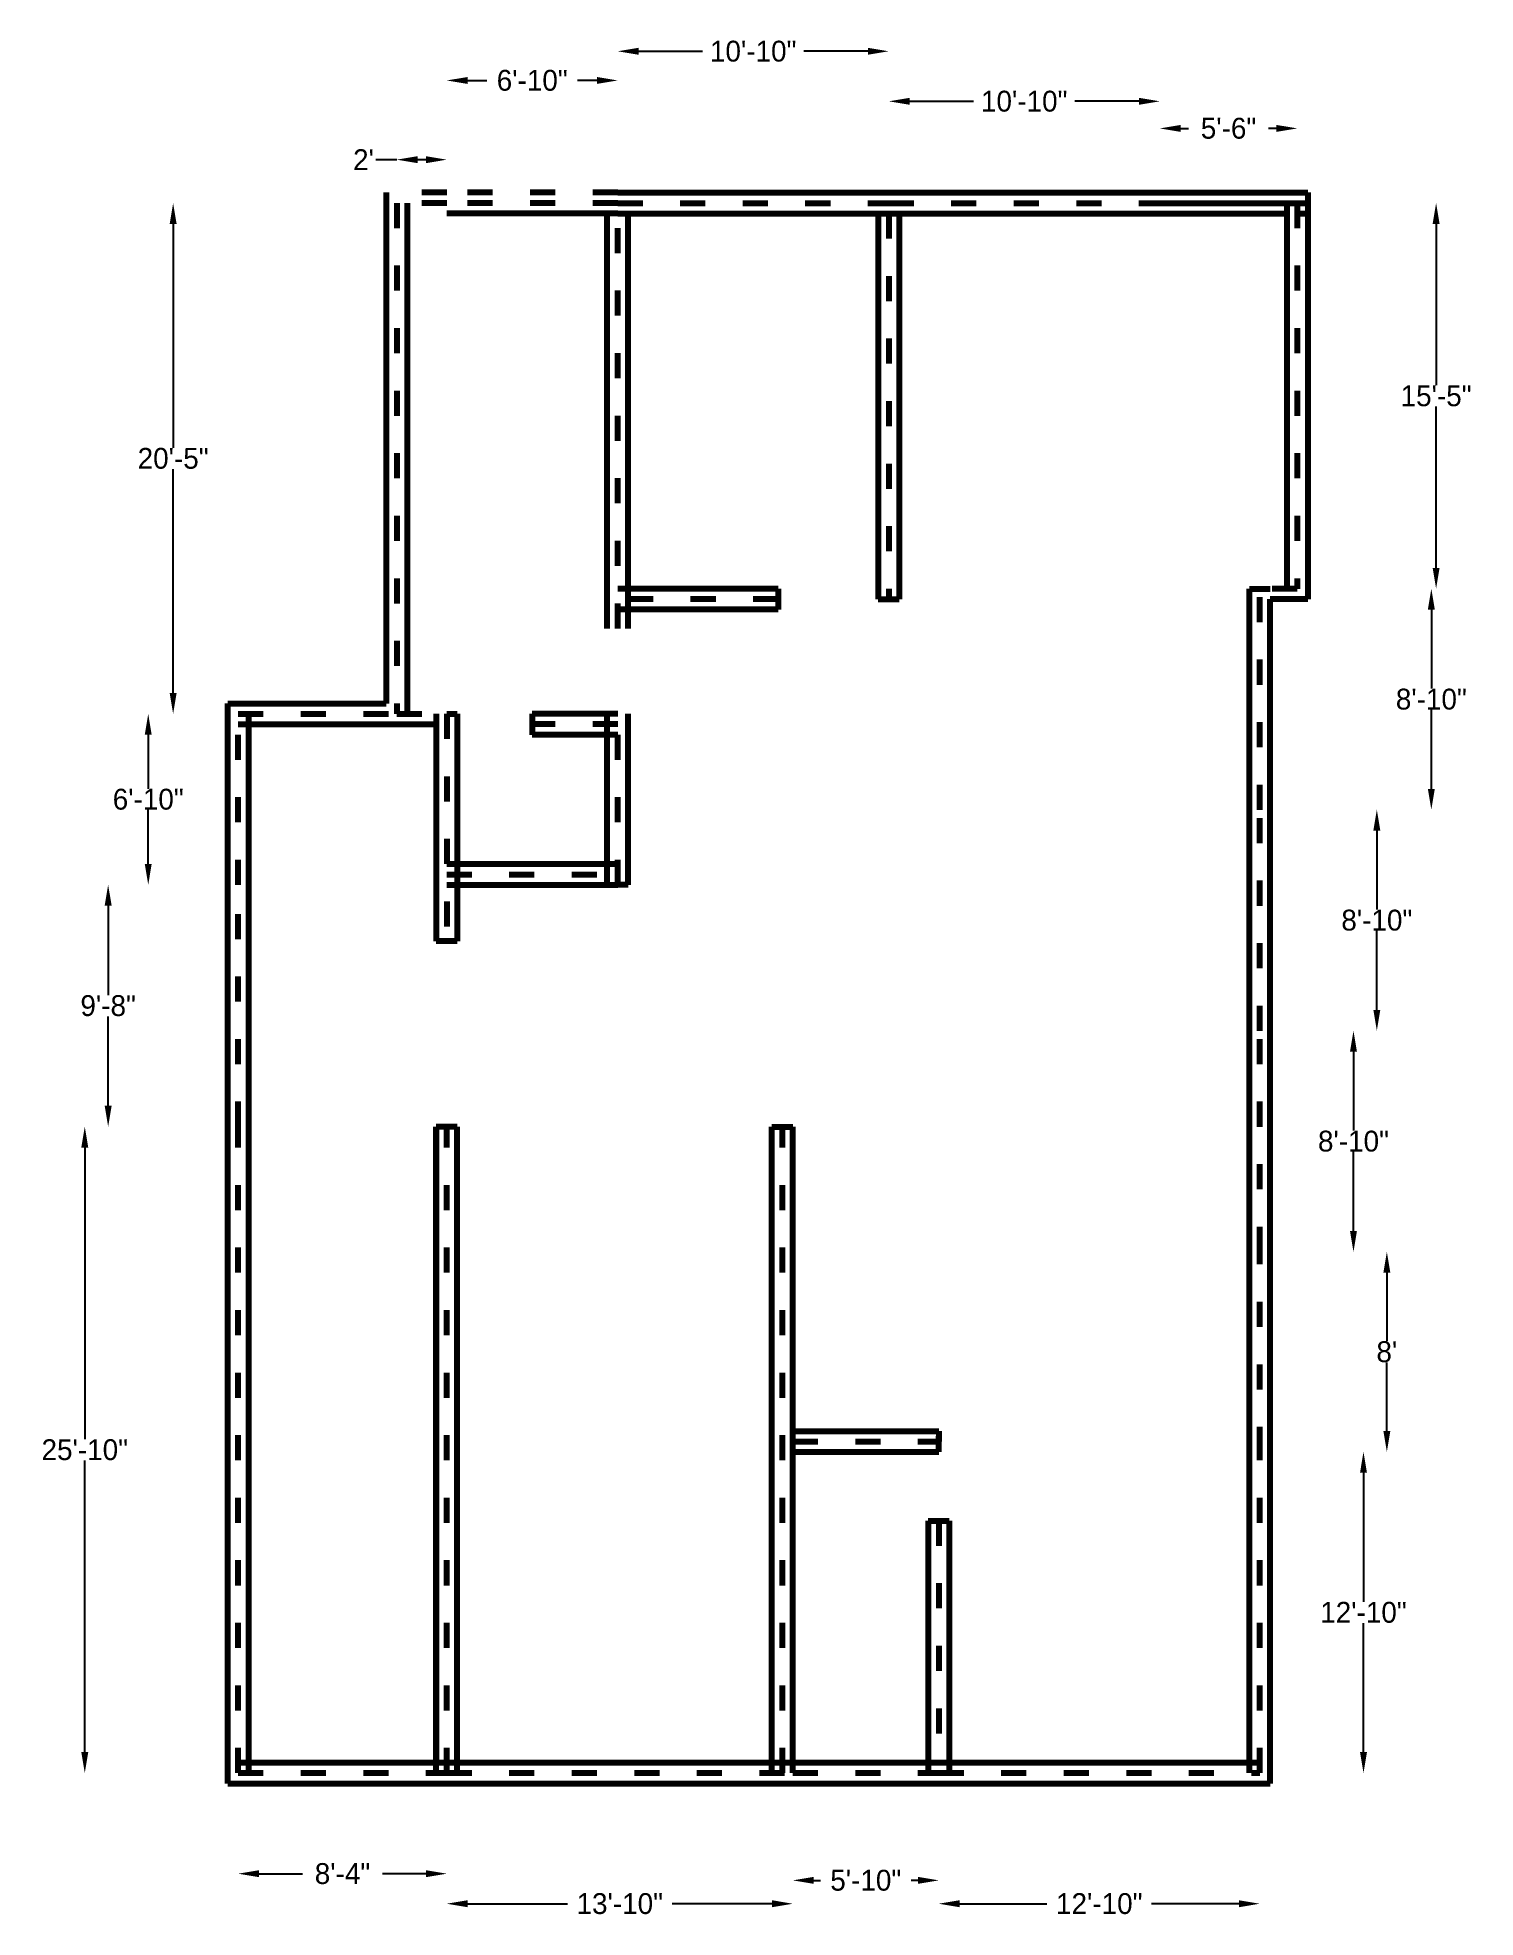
# Model space of a CAD drawing. Header units: inches. Extents: x -26 to 664, y -36 to 865.
import ezdxf

# ---------------------------------------------------------------- set-up
doc = ezdxf.new("R2010")
doc.units = ezdxf.units.IN
doc.header["$MEASUREMENT"] = 0
doc.linetypes.add('ACAD_ISO03W100', pattern=[30, 12, -18])
doc.dimstyles.get("Standard").update_dxf_attribs({"dimtxt": 10, "dimasz": 10, "dimexe": 0.18, "dimexo": 0.0625, "dimgap": 0.09, "dimtad": 0, "dimtih": 1, "dimtoh": 1, "dimdec": 0, "dimzin": 0, "dimdsep": 46, "dimlunit": 3, "dimtxsty": 'Standard', "dimcen": 0.09, "dimse1": 1, "dimse2": 1, "dimadec": 0, "dimazin": 0, "dimtfac": 1, "dimtdec": 0, "dimtofl": 0, "dimtmove": 0, "dimatfit": 3, "dimfxl": 1, "dimtolj": 1, "dimtzin": 0, "dimarcsym": 0})

# ---------------------------------------------------------------- blocks, each defined once
blk = doc.blocks.new('*D1')
at = {"color": 0, "linetype": 'Continuous', "lineweight": -2}
for p, q in [((645.26, 775.97), (645.26, 698.56)), ((645.26, 610.97), (645.26, 688.38))]:
    blk.add_line(p, q, dxfattribs=at)
at = {"color": 0, "linetype": 'ACAD_ISO03W100', "lineweight": 100}
for points in [[(643.59, 775.97), (646.92, 775.97), (645.26, 785.97)], [(643.59, 610.97), (646.92, 610.97), (645.26, 600.97)]]:
    blk.add_solid(points, dxfattribs=at)
at = {"layer": 'Defpoints', "color": 0, "linetype": 'ACAD_ISO03W100', "lineweight": 100}
for p in [(578.69, 785.97), (578.69, 600.97), (645.26, 600.97)]:
    blk.add_point(p, dxfattribs=at)
at = {"color": 0, "linetype": 'ACAD_ISO03W100', "lineweight": 100, "insert": (645.26, 693.47), "char_height": 10, "attachment_point": 5}
blk.add_mtext('\\A1;15\'-5"', dxfattribs=at)
blk = doc.blocks.new('*D7')
at = {"color": 0, "linetype": 'Continuous', "lineweight": -2}
for p, q in [((522.69, 821.78), (526.43, 821.78)), ((568.69, 821.78), (564.94, 821.78))]:
    blk.add_line(p, q, dxfattribs=at)
at = {"color": 0, "linetype": 'ACAD_ISO03W100', "lineweight": 100}
for points in [[(522.69, 823.44), (522.69, 820.11), (512.69, 821.78)], [(568.69, 823.44), (568.69, 820.11), (578.69, 821.78)]]:
    blk.add_solid(points, dxfattribs=at)
at = {"layer": 'Defpoints', "color": 0, "linetype": 'ACAD_ISO03W100', "lineweight": 100}
for p in [(512.69, 821.78), (512.69, 785.97), (578.69, 785.97)]:
    blk.add_point(p, dxfattribs=at)
at = {"color": 0, "linetype": 'ACAD_ISO03W100', "lineweight": 100, "insert": (545.69, 821.78), "char_height": 10, "attachment_point": 5}
blk.add_mtext('\\A1;5\'-6"', dxfattribs=at)
blk = doc.blocks.new('*D8')
at = {"color": 0, "linetype": 'Continuous', "lineweight": -2}
for p, q in [((392.69, 834.78), (423.43, 834.78)), ((502.69, 834.78), (471.94, 834.78))]:
    blk.add_line(p, q, dxfattribs=at)
at = {"color": 0, "linetype": 'ACAD_ISO03W100', "lineweight": 100}
for points in [[(392.69, 836.44), (392.69, 833.11), (382.69, 834.78)], [(502.69, 836.44), (502.69, 833.11), (512.69, 834.78)]]:
    blk.add_solid(points, dxfattribs=at)
at = {"layer": 'Defpoints', "color": 0, "linetype": 'ACAD_ISO03W100', "lineweight": 100}
for p in [(382.69, 834.78), (382.69, 785.97), (512.69, 785.97)]:
    blk.add_point(p, dxfattribs=at)
at = {"color": 0, "linetype": 'ACAD_ISO03W100', "lineweight": 100, "insert": (447.69, 834.78), "char_height": 10, "attachment_point": 5}
blk.add_mtext('\\A1;10\'-10"', dxfattribs=at)
blk = doc.blocks.new('*D9')
at = {"color": 0, "linetype": 'Continuous', "lineweight": -2}
for p, q in [((262.69, 858.77), (293.43, 858.77)), ((372.69, 858.77), (341.94, 858.77))]:
    blk.add_line(p, q, dxfattribs=at)
at = {"color": 0, "linetype": 'ACAD_ISO03W100', "lineweight": 100}
for points in [[(262.69, 860.44), (262.69, 857.11), (252.69, 858.77)], [(372.69, 860.44), (372.69, 857.11), (382.69, 858.77)]]:
    blk.add_solid(points, dxfattribs=at)
at = {"layer": 'Defpoints', "color": 0, "linetype": 'ACAD_ISO03W100', "lineweight": 100}
for p in [(252.69, 858.77), (252.69, 785.97), (382.69, 785.97)]:
    blk.add_point(p, dxfattribs=at)
at = {"color": 0, "linetype": 'ACAD_ISO03W100', "lineweight": 100, "insert": (317.69, 858.77), "char_height": 10, "attachment_point": 5}
blk.add_mtext('\\A1;10\'-10"', dxfattribs=at)
blk = doc.blocks.new('*D10')
at = {"color": 0, "linetype": 'Continuous', "lineweight": -2}
for p, q in [((180.69, 844.78), (189.93, 844.78)), ((242.69, 844.78), (233.44, 844.78))]:
    blk.add_line(p, q, dxfattribs=at)
at = {"color": 0, "linetype": 'ACAD_ISO03W100', "lineweight": 100}
for points in [[(180.69, 846.44), (180.69, 843.11), (170.69, 844.78)], [(242.69, 846.44), (242.69, 843.11), (252.69, 844.78)]]:
    blk.add_solid(points, dxfattribs=at)
at = {"layer": 'Defpoints', "color": 0, "linetype": 'ACAD_ISO03W100', "lineweight": 100}
for p in [(170.69, 844.78), (170.69, 785.97), (252.69, 785.97)]:
    blk.add_point(p, dxfattribs=at)
at = {"color": 0, "linetype": 'ACAD_ISO03W100', "lineweight": 100, "insert": (211.69, 844.78), "char_height": 10, "attachment_point": 5}
blk.add_mtext('\\A1;6\'-10"', dxfattribs=at)
blk = doc.blocks.new('*D11')
at = {"color": 0, "linetype": 'Continuous', "lineweight": -2}
for p, q in [((146.69, 806.78), (136.69, 806.78)), ((160.69, 806.78), (156.69, 806.78))]:
    blk.add_line(p, q, dxfattribs=at)
at = {"color": 0, "linetype": 'ACAD_ISO03W100', "lineweight": 100}
for points in [[(156.69, 808.45), (156.69, 805.11), (146.69, 806.78)], [(160.69, 808.45), (160.69, 805.11), (170.69, 806.78)]]:
    blk.add_solid(points, dxfattribs=at)
at = {"layer": 'Defpoints', "color": 0, "linetype": 'ACAD_ISO03W100', "lineweight": 100}
for p in [(146.69, 806.78), (146.69, 785.97), (170.69, 785.97)]:
    blk.add_point(p, dxfattribs=at)
at = {"color": 0, "linetype": 'ACAD_ISO03W100', "lineweight": 100, "insert": (130.76, 806.78), "char_height": 10, "attachment_point": 5}
blk.add_mtext("\\A1;2'", dxfattribs=at)
blk = doc.blocks.new('*D12')
at = {"color": 0, "linetype": 'Continuous', "lineweight": -2}
for p, q in [((39.45, 775.97), (39.45, 668.56)), ((39.45, 550.97), (39.45, 658.38))]:
    blk.add_line(p, q, dxfattribs=at)
at = {"color": 0, "linetype": 'ACAD_ISO03W100', "lineweight": 100}
for points in [[(37.78, 775.97), (41.12, 775.97), (39.45, 785.97)], [(37.78, 550.97), (41.12, 550.97), (39.45, 540.97)]]:
    blk.add_solid(points, dxfattribs=at)
at = {"layer": 'Defpoints', "color": 0, "linetype": 'ACAD_ISO03W100', "lineweight": 100}
for p in [(146.69, 785.97), (39.45, 540.97), (146.69, 540.97)]:
    blk.add_point(p, dxfattribs=at)
at = {"color": 0, "linetype": 'ACAD_ISO03W100', "lineweight": 100, "insert": (39.45, 663.47), "char_height": 10, "attachment_point": 5}
blk.add_mtext('\\A1;20\'-5"', dxfattribs=at)
blk = doc.blocks.new('*D14')
at = {"color": 0, "linetype": 'Continuous', "lineweight": -2}
for p, q in [((27.5, 530.97), (27.5, 505.06)), ((27.5, 468.97), (27.5, 494.88))]:
    blk.add_line(p, q, dxfattribs=at)
at = {"color": 0, "linetype": 'ACAD_ISO03W100', "lineweight": 100}
for points in [[(25.83, 530.97), (29.16, 530.97), (27.5, 540.97)], [(25.83, 468.97), (29.16, 468.97), (27.5, 458.97)]]:
    blk.add_solid(points, dxfattribs=at)
at = {"layer": 'Defpoints', "color": 0, "linetype": 'ACAD_ISO03W100', "lineweight": 100}
for p in [(70.69, 540.97), (27.5, 458.97), (70.69, 458.97)]:
    blk.add_point(p, dxfattribs=at)
at = {"color": 0, "linetype": 'ACAD_ISO03W100', "lineweight": 100, "insert": (27.5, 499.97), "char_height": 10, "attachment_point": 5}
blk.add_mtext('\\A1;6\'-10"', dxfattribs=at)
blk = doc.blocks.new('*D15')
at = {"color": 0, "linetype": 'Continuous', "lineweight": -2}
for p, q in [((8.28, 448.97), (8.28, 406.06)), ((8.28, 352.97), (8.28, 395.88))]:
    blk.add_line(p, q, dxfattribs=at)
at = {"color": 0, "linetype": 'ACAD_ISO03W100', "lineweight": 100}
for points in [[(6.61, 448.97), (9.95, 448.97), (8.28, 458.97)], [(6.61, 352.97), (9.95, 352.97), (8.28, 342.97)]]:
    blk.add_solid(points, dxfattribs=at)
at = {"layer": 'Defpoints', "color": 0, "linetype": 'ACAD_ISO03W100', "lineweight": 100}
for p in [(70.69, 458.97), (8.28, 342.97), (70.69, 342.97)]:
    blk.add_point(p, dxfattribs=at)
at = {"color": 0, "linetype": 'ACAD_ISO03W100', "lineweight": 100, "insert": (8.28, 400.97), "char_height": 10, "attachment_point": 5}
blk.add_mtext('\\A1;9\'-8"', dxfattribs=at)
blk = doc.blocks.new('*D16')
at = {"color": 0, "linetype": 'Continuous', "lineweight": -2}
for p, q in [((-2.93, 332.97), (-2.93, 193.06)), ((-2.93, 42.97), (-2.93, 182.88))]:
    blk.add_line(p, q, dxfattribs=at)
at = {"color": 0, "linetype": 'ACAD_ISO03W100', "lineweight": 100}
for points in [[(-4.6, 332.97), (-1.26, 332.97), (-2.93, 342.97)], [(-4.6, 42.97), (-1.26, 42.97), (-2.93, 32.97)]]:
    blk.add_solid(points, dxfattribs=at)
at = {"layer": 'Defpoints', "color": 0, "linetype": 'ACAD_ISO03W100', "lineweight": 100}
for p in [(70.69, 342.97), (-2.93, 32.97), (70.69, 32.97)]:
    blk.add_point(p, dxfattribs=at)
at = {"color": 0, "linetype": 'ACAD_ISO03W100', "lineweight": 100, "insert": (-2.93, 187.97), "char_height": 10, "attachment_point": 5}
blk.add_mtext('\\A1;25\'-10"', dxfattribs=at)
blk = doc.blocks.new('*D17')
at = {"color": 0, "linetype": 'Continuous', "lineweight": -2}
for p, q in [((80.69, -15.34), (101.43, -15.34)), ((160.69, -15.34), (139.94, -15.34))]:
    blk.add_line(p, q, dxfattribs=at)
at = {"color": 0, "linetype": 'ACAD_ISO03W100', "lineweight": 100}
for points in [[(80.69, -13.67), (80.69, -17.01), (70.69, -15.34)], [(160.69, -13.67), (160.69, -17.01), (170.69, -15.34)]]:
    blk.add_solid(points, dxfattribs=at)
at = {"layer": 'Defpoints', "color": 0, "linetype": 'ACAD_ISO03W100', "lineweight": 100}
for p in [(70.69, 32.97), (170.69, 32.97), (170.69, -15.34)]:
    blk.add_point(p, dxfattribs=at)
at = {"color": 0, "linetype": 'ACAD_ISO03W100', "lineweight": 100, "insert": (120.69, -15.34), "char_height": 10, "attachment_point": 5}
blk.add_mtext('\\A1;8\'-4"', dxfattribs=at)
blk = doc.blocks.new('*D18')
at = {"color": 0, "linetype": 'Continuous', "lineweight": -2}
for p, q in [((180.69, -29.74), (228.6, -29.74)), ((326.69, -29.74), (278.78, -29.74))]:
    blk.add_line(p, q, dxfattribs=at)
at = {"color": 0, "linetype": 'ACAD_ISO03W100', "lineweight": 100}
for points in [[(180.69, -28.07), (180.69, -31.41), (170.69, -29.74)], [(326.69, -28.07), (326.69, -31.41), (336.69, -29.74)]]:
    blk.add_solid(points, dxfattribs=at)
at = {"layer": 'Defpoints', "color": 0, "linetype": 'ACAD_ISO03W100', "lineweight": 100}
for p in [(170.69, 32.97), (336.69, 32.97), (336.69, -29.74)]:
    blk.add_point(p, dxfattribs=at)
at = {"color": 0, "linetype": 'ACAD_ISO03W100', "lineweight": 100, "insert": (253.69, -29.74), "char_height": 10, "attachment_point": 5}
blk.add_mtext('\\A1;13\'-10"', dxfattribs=at)
blk = doc.blocks.new('*D19')
at = {"color": 0, "linetype": 'Continuous', "lineweight": -2}
for p, q in [((346.69, -18.54), (349.93, -18.54)), ((396.69, -18.54), (393.44, -18.54))]:
    blk.add_line(p, q, dxfattribs=at)
at = {"color": 0, "linetype": 'ACAD_ISO03W100', "lineweight": 100}
for points in [[(346.69, -16.87), (346.69, -20.21), (336.69, -18.54)], [(396.69, -16.87), (396.69, -20.21), (406.69, -18.54)]]:
    blk.add_solid(points, dxfattribs=at)
at = {"layer": 'Defpoints', "color": 0, "linetype": 'ACAD_ISO03W100', "lineweight": 100}
for p in [(336.69, 32.97), (406.69, 32.97), (406.69, -18.54)]:
    blk.add_point(p, dxfattribs=at)
at = {"color": 0, "linetype": 'ACAD_ISO03W100', "lineweight": 100, "insert": (371.69, -18.54), "char_height": 10, "attachment_point": 5}
blk.add_mtext('\\A1;5\'-10"', dxfattribs=at)
blk = doc.blocks.new('*D20')
at = {"color": 0, "linetype": 'Continuous', "lineweight": -2}
for p, q in [((416.69, -29.74), (458.6, -29.74)), ((550.69, -29.74), (508.78, -29.74))]:
    blk.add_line(p, q, dxfattribs=at)
at = {"color": 0, "linetype": 'ACAD_ISO03W100', "lineweight": 100}
for points in [[(416.69, -28.07), (416.69, -31.41), (406.69, -29.74)], [(550.69, -28.07), (550.69, -31.41), (560.69, -29.74)]]:
    blk.add_solid(points, dxfattribs=at)
at = {"layer": 'Defpoints', "color": 0, "linetype": 'ACAD_ISO03W100', "lineweight": 100}
for p in [(406.69, 32.97), (560.69, 32.97), (560.69, -29.74)]:
    blk.add_point(p, dxfattribs=at)
at = {"color": 0, "linetype": 'ACAD_ISO03W100', "lineweight": 100, "insert": (483.69, -29.74), "char_height": 10, "attachment_point": 5}
blk.add_mtext('\\A1;12\'-10"', dxfattribs=at)
blk = doc.blocks.new('*D21')
at = {"color": 0, "linetype": 'Continuous', "lineweight": -2}
for p, q in [((610.42, 176.97), (610.42, 115.06)), ((610.42, 42.97), (610.42, 104.88))]:
    blk.add_line(p, q, dxfattribs=at)
at = {"color": 0, "linetype": 'ACAD_ISO03W100', "lineweight": 100}
for points in [[(608.76, 176.97), (612.09, 176.97), (610.42, 186.97)], [(608.76, 42.97), (612.09, 42.97), (610.42, 32.97)]]:
    blk.add_solid(points, dxfattribs=at)
at = {"layer": 'Defpoints', "color": 0, "linetype": 'ACAD_ISO03W100', "lineweight": 100}
for p in [(560.69, 186.97), (610.42, 186.97), (560.69, 32.97)]:
    blk.add_point(p, dxfattribs=at)
at = {"color": 0, "linetype": 'ACAD_ISO03W100', "lineweight": 100, "insert": (610.42, 109.97), "char_height": 10, "attachment_point": 5}
blk.add_mtext('\\A1;12\'-10"', dxfattribs=at)
blk = doc.blocks.new('*D22')
at = {"color": 0, "linetype": 'Continuous', "lineweight": -2}
for p, q in [((621.63, 272.97), (621.63, 240.06)), ((621.63, 196.97), (621.63, 229.88))]:
    blk.add_line(p, q, dxfattribs=at)
at = {"color": 0, "linetype": 'ACAD_ISO03W100', "lineweight": 100}
for points in [[(619.97, 272.97), (623.3, 272.97), (621.63, 282.97)], [(619.97, 196.97), (623.3, 196.97), (621.63, 186.97)]]:
    blk.add_solid(points, dxfattribs=at)
at = {"layer": 'Defpoints', "color": 0, "linetype": 'ACAD_ISO03W100', "lineweight": 100}
for p in [(560.69, 282.97), (621.63, 282.97), (560.69, 186.97)]:
    blk.add_point(p, dxfattribs=at)
at = {"color": 0, "linetype": 'ACAD_ISO03W100', "lineweight": 100, "insert": (621.63, 234.97), "char_height": 10, "attachment_point": 5}
blk.add_mtext("\\A1;8'", dxfattribs=at)
blk = doc.blocks.new('*D23')
at = {"color": 0, "linetype": 'Continuous', "lineweight": -2}
for p, q in [((605.62, 378.97), (605.62, 341.06)), ((605.62, 292.97), (605.62, 330.88))]:
    blk.add_line(p, q, dxfattribs=at)
at = {"color": 0, "linetype": 'ACAD_ISO03W100', "lineweight": 100}
for points in [[(603.95, 378.97), (607.28, 378.97), (605.62, 388.97)], [(603.95, 292.97), (607.28, 292.97), (605.62, 282.97)]]:
    blk.add_solid(points, dxfattribs=at)
at = {"layer": 'Defpoints', "color": 0, "linetype": 'ACAD_ISO03W100', "lineweight": 100}
for p in [(560.69, 388.97), (605.62, 388.97), (560.69, 282.97)]:
    blk.add_point(p, dxfattribs=at)
at = {"color": 0, "linetype": 'ACAD_ISO03W100', "lineweight": 100, "insert": (605.62, 335.97), "char_height": 10, "attachment_point": 5}
blk.add_mtext('\\A1;8\'-10"', dxfattribs=at)
blk = doc.blocks.new('*D24')
at = {"color": 0, "linetype": 'Continuous', "lineweight": -2}
for p, q in [((616.83, 484.97), (616.83, 447.06)), ((616.83, 398.97), (616.83, 436.88))]:
    blk.add_line(p, q, dxfattribs=at)
at = {"color": 0, "linetype": 'ACAD_ISO03W100', "lineweight": 100}
for points in [[(615.16, 484.97), (618.49, 484.97), (616.83, 494.97)], [(615.16, 398.97), (618.49, 398.97), (616.83, 388.97)]]:
    blk.add_solid(points, dxfattribs=at)
at = {"layer": 'Defpoints', "color": 0, "linetype": 'ACAD_ISO03W100', "lineweight": 100}
for p in [(560.69, 494.97), (616.83, 494.97), (560.69, 388.97)]:
    blk.add_point(p, dxfattribs=at)
at = {"color": 0, "linetype": 'ACAD_ISO03W100', "lineweight": 100, "insert": (616.83, 441.97), "char_height": 10, "attachment_point": 5}
blk.add_mtext('\\A1;8\'-10"', dxfattribs=at)
blk = doc.blocks.new('*D25')
at = {"color": 0, "linetype": 'Continuous', "lineweight": -2}
for p, q in [((642.97, 590.97), (642.97, 553.06)), ((642.97, 504.97), (642.97, 542.88))]:
    blk.add_line(p, q, dxfattribs=at)
at = {"color": 0, "linetype": 'ACAD_ISO03W100', "lineweight": 100}
for points in [[(641.3, 590.97), (644.64, 590.97), (642.97, 600.97)], [(641.3, 504.97), (644.64, 504.97), (642.97, 494.97)]]:
    blk.add_solid(points, dxfattribs=at)
at = {"layer": 'Defpoints', "color": 0, "linetype": 'ACAD_ISO03W100', "lineweight": 100}
for p in [(560.69, 600.97), (642.97, 600.97), (560.69, 494.97)]:
    blk.add_point(p, dxfattribs=at)
at = {"color": 0, "linetype": 'ACAD_ISO03W100', "lineweight": 100, "insert": (642.97, 547.97), "char_height": 10, "attachment_point": 5}
blk.add_mtext('\\A1;8\'-10"', dxfattribs=at)

msp = doc.modelspace()

# ---------------------------------------------------------------- linework, layer by layer
at = {"linetype": 'Continuous', "lineweight": 100}
for p, q in [((141.69, 790.97), (141.69, 545.97)), ((382.69, 790.97), (512.69, 790.97)), ((512.69, 790.97), (583.69, 790.97)), ((512.69, 785.97), (583.69, 785.97)), ((583.69, 790.97), (583.69, 595.97)), ((512.69, 780.97), (573.69, 780.97)), ((578.69, 780.97), (583.69, 780.97)), ((565.69, 494.97), (565.69, 595.97)), ((583.69, 595.97), (565.69, 595.97)), ((65.69, 458.97), (65.69, 545.97)), ((65.69, 545.97), (141.69, 545.97)), ((565.69, 388.97), (565.69, 494.97)), ((65.69, 342.97), (65.69, 458.97)), ((565.69, 282.97), (565.69, 388.97)), ((65.69, 27.97), (65.69, 342.97)), ((565.69, 186.97), (565.69, 282.97)), ((565.69, 27.97), (565.69, 186.97)), ((65.69, 27.97), (170.69, 27.97)), ((170.69, 27.97), (336.69, 27.97)), ((336.69, 27.97), (406.69, 27.97)), ((406.69, 27.97), (565.69, 27.97))]:
    msp.add_line(p, q, dxfattribs=at)
at = {"linetype": 'ACAD_ISO03W100', "lineweight": 100}
for p, q in [((170.69, 790.97), (141.69, 790.97)), ((170.69, 785.97), (146.69, 785.97)), ((170.69, 785.97), (146.69, 785.97)), ((146.69, 785.97), (146.69, 540.97)), ((252.69, 790.97), (170.69, 790.97)), ((252.69, 785.97), (170.69, 785.97)), ((170.69, 785.97), (170.69, 785.97)), ((252.69, 785.97), (170.69, 785.97)), ((252.69, 785.97), (382.69, 785.97)), ((252.69, 581.97), (252.69, 785.97)), ((382.69, 785.97), (512.69, 785.97)), ((512.69, 785.97), (578.69, 785.97)), ((578.69, 785.97), (578.69, 600.97)), ((382.69, 780.97), (382.69, 595.97)), ((329.69, 595.97), (252.69, 595.97)), ((329.69, 600.97), (329.69, 595.97)), ((329.69, 595.97), (329.69, 590.97)), ((377.69, 595.97), (387.69, 595.97)), ((555.69, 600.97), (565.69, 600.97)), ((560.69, 494.97), (560.69, 600.97)), ((578.69, 600.97), (560.69, 600.97)), ((70.69, 458.97), (70.69, 540.97)), ((70.69, 540.97), (146.69, 540.97)), ((146.69, 540.97), (170.69, 540.97)), ((170.69, 540.97), (170.69, 431.97)), ((170.69, 540.97), (170.69, 458.97)), ((170.69, 540.97), (175.69, 540.97)), ((211.69, 540.97), (211.69, 530.97)), ((252.69, 535.97), (211.69, 535.97)), ((252.69, 535.97), (211.69, 535.97)), ((252.69, 458.97), (252.69, 540.97)), ((560.69, 388.97), (560.69, 494.97)), ((170.69, 463.97), (252.69, 463.97)), ((65.69, 342.97), (65.69, 458.97)), ((70.69, 342.97), (70.69, 458.97)), ((257.69, 458.97), (252.69, 458.97)), ((175.69, 431.97), (165.69, 431.97)), ((560.69, 282.97), (560.69, 388.97)), ((65.69, 32.97), (65.69, 342.97)), ((65.69, 32.97), (65.69, 342.97)), ((70.69, 32.97), (70.69, 342.97)), ((175.69, 342.97), (165.69, 342.97)), ((170.69, 32.97), (170.69, 342.97)), ((170.69, 32.97), (170.69, 342.97)), ((326.69, 342.97), (336.75, 342.97)), ((331.69, 32.97), (331.69, 342.97)), ((560.69, 186.97), (560.69, 282.97)), ((336.69, 191.97), (406.69, 191.97)), ((406.69, 196.97), (406.69, 191.97)), ((406.69, 186.97), (406.69, 194.47)), ((336.69, 32.97), (336.69, 186.97)), ((560.69, 32.97), (560.69, 186.97)), ((401.69, 153.97), (411.69, 153.97)), ((406.69, 153.97), (406.69, 32.97)), ((70.69, 32.97), (170.69, 32.97)), ((170.69, 32.97), (336.69, 32.97)), ((336.69, 32.97), (406.69, 32.97)), ((406.69, 32.97), (560.69, 32.97))]:
    msp.add_line(p, q, dxfattribs=at)
at = {"lineweight": 100}
for p, q in [((151.69, 785.97), (151.69, 540.97)), ((252.69, 790.97), (382.69, 790.97)), ((573.69, 785.97), (573.69, 600.97)), ((252.69, 780.97), (170.69, 780.97)), ((247.69, 581.97), (247.69, 780.97)), ((252.69, 780.97), (382.69, 780.97)), ((257.69, 581.97), (257.69, 780.97)), ((377.69, 780.97), (377.69, 595.97)), ((382.69, 780.97), (512.69, 780.97)), ((387.69, 780.97), (387.69, 595.97)), ((329.69, 600.97), (252.69, 600.97)), ((555.69, 494.97), (555.69, 600.97)), ((329.69, 590.97), (252.69, 590.97)), ((70.69, 535.97), (165.69, 535.97)), ((75.69, 458.97), (75.69, 540.97)), ((165.69, 540.97), (165.69, 431.97)), ((175.69, 540.97), (175.69, 431.97)), ((252.69, 540.97), (211.69, 540.97)), ((247.69, 458.97), (247.69, 540.97)), ((257.69, 458.97), (257.69, 540.97)), ((252.69, 530.97), (211.69, 530.97)), ((555.69, 388.97), (555.69, 494.97)), ((170.69, 468.97), (252.69, 468.97)), ((75.69, 342.97), (75.69, 458.97)), ((170.69, 458.97), (252.69, 458.97)), ((555.69, 282.97), (555.69, 388.97)), ((75.69, 32.97), (75.69, 342.97)), ((165.69, 32.97), (165.69, 342.97)), ((165.69, 342.97), (165.69, 37.97)), ((175.69, 32.97), (175.69, 342.97)), ((326.69, 32.97), (326.69, 342.97)), ((336.69, 32.97), (336.69, 342.97)), ((555.69, 186.97), (555.69, 282.97)), ((336.69, 196.97), (406.69, 196.97)), ((336.69, 186.97), (406.69, 186.97)), ((555.69, 32.97), (555.69, 186.97)), ((401.69, 153.97), (401.69, 32.97)), ((411.69, 153.97), (411.69, 32.97)), ((70.69, 37.97), (170.69, 37.97)), ((170.69, 37.97), (336.69, 37.97)), ((336.69, 37.97), (406.69, 37.97)), ((406.69, 37.97), (560.69, 37.97))]:
    msp.add_line(p, q, dxfattribs=at)

# ---------------------------------------------------------------- dimensions: what is measured, and where the dimension line sits
at = {"linetype": 'ACAD_ISO03W100', "lineweight": 100}
for base, p1, p2, picture, middle in [((252.69, 858.77), (382.69, 785.97), (252.69, 785.97), '*D9', (317.69, 858.77)), ((170.69, 844.78), (252.69, 785.97), (170.69, 785.97), '*D10', (211.69, 844.78)), ((382.69, 834.78), (512.69, 785.97), (382.69, 785.97), '*D8', (447.69, 834.78)), ((512.69, 821.78), (578.69, 785.97), (512.69, 785.97), '*D7', (545.69, 821.78)), ((146.69, 806.78), (170.69, 785.97), (146.69, 785.97), '*D11', (130.76, 806.78)), ((170.69, -15.34), (70.69, 32.97), (170.69, 32.97), '*D17', (120.69, -15.34)), ((336.69, -29.74), (170.69, 32.97), (336.69, 32.97), '*D18', (253.69, -29.74)), ((406.69, -18.54), (336.69, 32.97), (406.69, 32.97), '*D19', (371.69, -18.54)), ((560.69, -29.74), (406.69, 32.97), (560.69, 32.97), '*D20', (483.69, -29.74))]:
    dim = msp.add_linear_dim(base=base, p1=p1, p2=p2, dimstyle='Standard', dxfattribs=at)
    dim.commit()
    dim.dimension.update_dxf_attribs({"geometry": picture, "text_midpoint": middle})
for base, p1, p2, picture, middle in [((39.45, 540.97), (146.69, 785.97), (146.69, 540.97), '*D12', (39.45, 663.47)), ((645.26, 600.97), (578.69, 785.97), (578.69, 600.97), '*D1', (645.26, 693.47)), ((642.97, 600.97), (560.69, 494.97), (560.69, 600.97), '*D25', (642.97, 547.97)), ((27.5, 458.97), (70.69, 540.97), (70.69, 458.97), '*D14', (27.5, 499.97)), ((616.83, 494.97), (560.69, 388.97), (560.69, 494.97), '*D24', (616.83, 441.97)), ((8.28, 342.97), (70.69, 458.97), (70.69, 342.97), '*D15', (8.28, 400.97)), ((605.62, 388.97), (560.69, 282.97), (560.69, 388.97), '*D23', (605.62, 335.97)), ((-2.93, 32.97), (70.69, 342.97), (70.69, 32.97), '*D16', (-2.93, 187.97)), ((621.63, 282.97), (560.69, 186.97), (560.69, 282.97), '*D22', (621.63, 234.97)), ((610.42, 186.97), (560.69, 32.97), (560.69, 186.97), '*D21', (610.42, 109.97))]:
    dim = msp.add_linear_dim(base=base, p1=p1, p2=p2, angle=90, dimstyle='Standard', dxfattribs=at)
    dim.commit()
    dim.dimension.update_dxf_attribs({"geometry": picture, "text_midpoint": middle})

doc.saveas('drawing.dxf')
